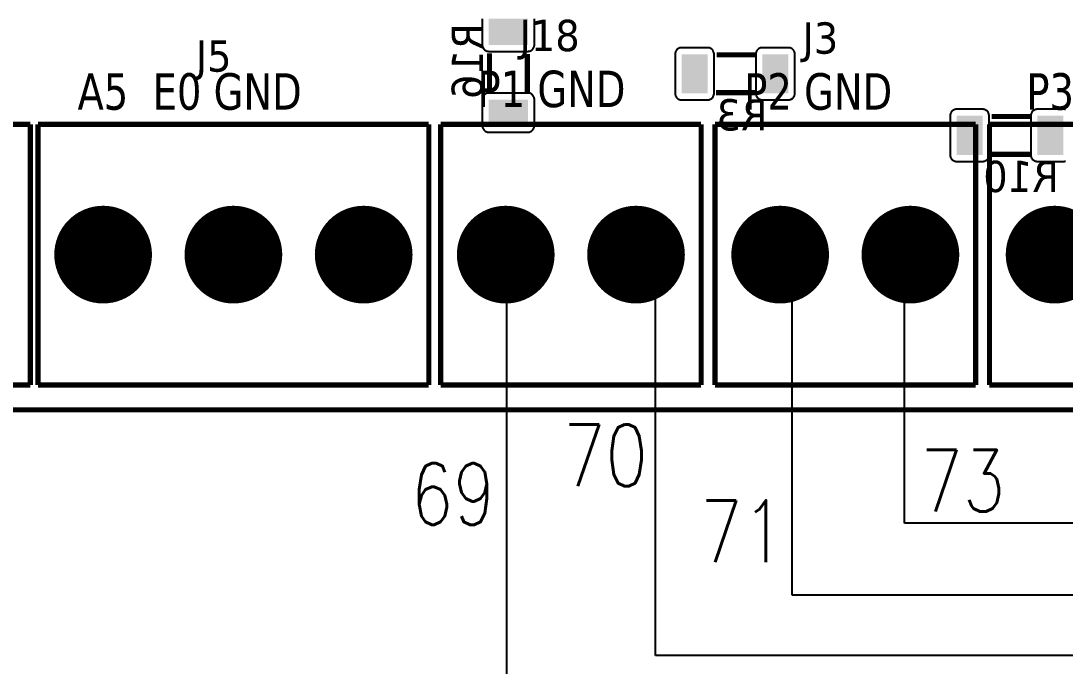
# Model space of a CAD drawing. Header units: millimetres. Extents: x 123.5 to 144.3, y 105.4 to 121.6.
# Drawn here: x 129.659 to 132.833, y 108.792 to 110.753 of the extents above; entities that cross this region are included whole.
import ezdxf
from ezdxf.enums import TextEntityAlignment as Align

# ---------------------------------------------------------------- set-up
doc = ezdxf.new("R2010")
doc.units = ezdxf.units.MM
doc.layers.add('DESC', color=250, linetype='Continuous')
doc.layers.add('WIRES', color=7, linetype='Continuous')
doc.layers.add('WIRENO', color=7, linetype='Continuous', true_color=0x000000)
doc.styles.get("Standard").update_dxf_attribs({"font": 'tahoma.ttf'})
doc.styles.add('WD', font='romans.shx')

# ---------------------------------------------------------------- blocks, each defined once
blk = doc.blocks.new('RPAD')
blk.add_trace([(-0.5, -0.5), (-0.5, 0.5), (0.5, -0.5), (0.5, 0.5)])
blk = doc.blocks.new('EPAD')
at = {"const_width": 0.5}
blk.add_lwpolyline([(-0.25, 0, 1), (0.25, 0, 1)], format="xyb", close=True, dxfattribs=at)
blk = doc.blocks.new('CCRPBoard')
at = {"const_width": 0.008}
for points in [[(128.0158, 111.7979), (133.3334, 111.7979), (133.3334, 115.2063), (128.0158, 115.2063), (128.0158, 111.7979)], [(128.0158, 111.7979), (133.3334, 111.7979), (133.3334, 115.2063), (128.0158, 115.2063), (128.0158, 111.7979)], [(128.0158, 111.7979), (133.3334, 111.7979), (133.3334, 115.2063), (128.0158, 115.2063), (128.0158, 111.7979)], [(131.286, 112.3451), (131.286, 112.2851)], [(131.286, 112.3451), (131.286, 112.2851)], [(131.286, 112.3451), (131.286, 112.2851)], [(131.344, 112.3441), (131.344, 112.2851)], [(131.344, 112.3441), (131.344, 112.2851)], [(131.344, 112.3441), (131.344, 112.2851)], [(131.6349, 112.3427), (131.6939, 112.3427)], [(131.6349, 112.3427), (131.6939, 112.3427)], [(131.6349, 112.3427), (131.6939, 112.3427)], [(131.6339, 112.2847), (131.6939, 112.2847)], [(131.6339, 112.2847), (131.6939, 112.2847)], [(131.6339, 112.2847), (131.6939, 112.2847)], [(132.0571, 112.2482), (132.1161, 112.2482)], [(132.0571, 112.2482), (132.1161, 112.2482)], [(132.0571, 112.2482), (132.1161, 112.2482)], [(130.5811, 112.2361), (129.5811, 112.2361)], [(130.5811, 112.2361), (129.5811, 112.2361)], [(130.5811, 112.2361), (129.5811, 112.2361)], [(130.5811, 112.2361), (130.5811, 111.8361)], [(130.5811, 112.2361), (130.5811, 111.8361)], [(130.5811, 112.2361), (130.5811, 111.8361)], [(130.5929, 112.2361), (130.5929, 111.8361)], [(131.1929, 112.2361), (130.5929, 112.2361)], [(130.5929, 112.2361), (130.5929, 111.8361)], [(131.1929, 112.2361), (130.5929, 112.2361)], [(130.5929, 112.2361), (130.5929, 111.8361)], [(131.1929, 112.2361), (130.5929, 112.2361)], [(131.1929, 112.2361), (131.1929, 111.8361)], [(131.1929, 112.2361), (131.1929, 111.8361)], [(131.1929, 112.2361), (131.1929, 111.8361)], [(131.211, 112.2361), (131.211, 111.8361)], [(131.211, 112.2361), (131.611, 112.2361)], [(131.211, 112.2361), (131.211, 111.8361)], [(131.211, 112.2361), (131.611, 112.2361)], [(131.211, 112.2361), (131.211, 111.8361)], [(131.211, 112.2361), (131.611, 112.2361)], [(131.611, 112.2361), (131.611, 111.8361)], [(131.611, 112.2361), (131.611, 111.8361)], [(131.611, 112.2361), (131.611, 111.8361)], [(131.6323, 112.2361), (131.6323, 111.8361)], [(131.6323, 112.2361), (132.0323, 112.2361)], [(131.6323, 112.2361), (131.6323, 111.8361)], [(131.6323, 112.2361), (132.0323, 112.2361)], [(131.6323, 112.2361), (131.6323, 111.8361)], [(131.6323, 112.2361), (132.0323, 112.2361)], [(132.0323, 112.2361), (132.0323, 111.8361)], [(132.0323, 112.2361), (132.0323, 111.8361)], [(132.0323, 112.2361), (132.0323, 111.8361)], [(132.0536, 112.2361), (132.0536, 111.8361)], [(132.0536, 112.2361), (132.4536, 112.2361)], [(132.0536, 112.2361), (132.0536, 111.8361)], [(132.0536, 112.2361), (132.4536, 112.2361)], [(132.0536, 112.2361), (132.0536, 111.8361)], [(132.0536, 112.2361), (132.4536, 112.2361)], [(132.0561, 112.1902), (132.1161, 112.1902)], [(132.0561, 112.1902), (132.1161, 112.1902)], [(132.0561, 112.1902), (132.1161, 112.1902)], [(129.5811, 111.8361), (130.5811, 111.8361)], [(129.5811, 111.8361), (130.5811, 111.8361)], [(129.5811, 111.8361), (130.5811, 111.8361)], [(130.5929, 111.8361), (131.1929, 111.8361)], [(130.5929, 111.8361), (131.1929, 111.8361)], [(130.5929, 111.8361), (131.1929, 111.8361)], [(131.211, 111.8361), (131.611, 111.8361)], [(131.211, 111.8361), (131.611, 111.8361)], [(131.211, 111.8361), (131.611, 111.8361)], [(131.6323, 111.8361), (132.0323, 111.8361)], [(131.6323, 111.8361), (132.0323, 111.8361)], [(131.6323, 111.8361), (132.0323, 111.8361)], [(132.0536, 111.8361), (132.4536, 111.8361)], [(132.0536, 111.8361), (132.4536, 111.8361)], [(132.0536, 111.8361), (132.4536, 111.8361)]]:
    blk.add_lwpolyline(points, dxfattribs=at)
for points in [[(131.275, 112.3981), (131.275, 112.3581), (131.275, 112.3571), (131.2752, 112.3561), (131.2754, 112.3551), (131.2757, 112.3542), (131.2762, 112.3533), (131.2767, 112.3525), (131.2772, 112.3517), (131.2779, 112.351), (131.2786, 112.3504), (131.2793, 112.3498), (131.2802, 112.3493), (131.281, 112.3489), (131.282, 112.3486), (131.2829, 112.3483), (131.2839, 112.3482), (131.285, 112.3481), (131.345, 112.3481), (131.346, 112.3482), (131.347, 112.3483), (131.348, 112.3486), (131.3489, 112.3489), (131.3498, 112.3493), (131.3506, 112.3498), (131.3514, 112.3504), (131.3521, 112.351), (131.3527, 112.3517), (131.3533, 112.3525), (131.3538, 112.3533), (131.3542, 112.3542), (131.3545, 112.3551), (131.3548, 112.3561), (131.3549, 112.3571), (131.355, 112.3581), (131.355, 112.3981)], [(132.1702, 112.2588), (132.1692, 112.259), (132.1682, 112.2592), (132.1671, 112.2592), (132.1271, 112.2592), (132.1261, 112.2592), (132.1251, 112.259), (132.1241, 112.2588), (132.1232, 112.2584), (132.1223, 112.258), (132.1215, 112.2575), (132.1207, 112.257), (132.12, 112.2563), (132.1194, 112.2556), (132.1188, 112.2548), (132.1183, 112.254), (132.1179, 112.2531), (132.1176, 112.2522), (132.1173, 112.2512), (132.1172, 112.2502), (132.1171, 112.2492), (132.1171, 112.1892), (132.1172, 112.1882), (132.1173, 112.1872), (132.1176, 112.1862), (132.1179, 112.1853), (132.1183, 112.1844), (132.1188, 112.1836), (132.1194, 112.1828), (132.12, 112.1821), (132.1207, 112.1815), (132.1215, 112.1809), (132.1223, 112.1804), (132.1232, 112.18), (132.1241, 112.1796), (132.1251, 112.1794), (132.1261, 112.1793), (132.1271, 112.1792), (132.1271, 112.1792), (132.1671, 112.1792), (132.1682, 112.1793), (132.1692, 112.1794), (132.1702, 112.1796)]]:
    blk.add_lwpolyline(points)
for points in [[(131.5809, 112.2737), (131.6209, 112.2737), (131.622, 112.2737), (131.623, 112.2739), (131.6239, 112.2741), (131.6249, 112.2745), (131.6257, 112.2749), (131.6266, 112.2754), (131.6273, 112.2759), (131.628, 112.2766), (131.6287, 112.2773), (131.6292, 112.2781), (131.6297, 112.2789), (131.6301, 112.2798), (131.6305, 112.2807), (131.6307, 112.2816), (131.6309, 112.2827), (131.6309, 112.2837), (131.6309, 112.3437), (131.6309, 112.3447), (131.6307, 112.3457), (131.6305, 112.3467), (131.6301, 112.3476), (131.6297, 112.3485), (131.6292, 112.3493), (131.6287, 112.3501), (131.628, 112.3508), (131.6273, 112.3514), (131.6266, 112.352), (131.6257, 112.3525), (131.6249, 112.3529), (131.6239, 112.3533), (131.623, 112.3535), (131.622, 112.3536), (131.6209, 112.3537), (131.5809, 112.3537), (131.5799, 112.3536), (131.5789, 112.3535), (131.5779, 112.3533), (131.577, 112.3529), (131.5761, 112.3525), (131.5753, 112.352), (131.5745, 112.3514), (131.5738, 112.3508), (131.5732, 112.3501), (131.5726, 112.3493), (131.5721, 112.3485), (131.5717, 112.3476), (131.5714, 112.3467), (131.5711, 112.3457), (131.571, 112.3447), (131.5709, 112.3437), (131.5709, 112.2837), (131.571, 112.2827), (131.5711, 112.2816), (131.5714, 112.2807), (131.5717, 112.2798), (131.5721, 112.2789), (131.5726, 112.2781), (131.5732, 112.2773), (131.5738, 112.2766), (131.5745, 112.2759), (131.5753, 112.2754), (131.5761, 112.2749), (131.577, 112.2745), (131.5779, 112.2741), (131.5789, 112.2739), (131.5799, 112.2737), (131.5809, 112.2737)], [(131.7049, 112.2737), (131.7449, 112.2737), (131.746, 112.2737), (131.747, 112.2739), (131.7479, 112.2741), (131.7489, 112.2745), (131.7497, 112.2749), (131.7506, 112.2754), (131.7513, 112.2759), (131.752, 112.2766), (131.7527, 112.2773), (131.7532, 112.2781), (131.7537, 112.2789), (131.7541, 112.2798), (131.7545, 112.2807), (131.7547, 112.2816), (131.7549, 112.2827), (131.7549, 112.2837), (131.7549, 112.3437), (131.7549, 112.3447), (131.7547, 112.3457), (131.7545, 112.3467), (131.7541, 112.3476), (131.7537, 112.3485), (131.7532, 112.3493), (131.7527, 112.3501), (131.752, 112.3508), (131.7513, 112.3514), (131.7506, 112.352), (131.7497, 112.3525), (131.7489, 112.3529), (131.7479, 112.3533), (131.747, 112.3535), (131.746, 112.3536), (131.7449, 112.3537), (131.7049, 112.3537), (131.7039, 112.3536), (131.7029, 112.3535), (131.7019, 112.3533), (131.701, 112.3529), (131.7001, 112.3525), (131.6993, 112.352), (131.6985, 112.3514), (131.6978, 112.3508), (131.6972, 112.3501), (131.6966, 112.3493), (131.6961, 112.3485), (131.6957, 112.3476), (131.6954, 112.3467), (131.6951, 112.3457), (131.695, 112.3447), (131.6949, 112.3437), (131.6949, 112.2837), (131.695, 112.2827), (131.6951, 112.2816), (131.6954, 112.2807), (131.6957, 112.2798), (131.6961, 112.2789), (131.6966, 112.2781), (131.6972, 112.2773), (131.6978, 112.2766), (131.6985, 112.2759), (131.6993, 112.2754), (131.7001, 112.2749), (131.701, 112.2745), (131.7019, 112.2741), (131.7029, 112.2739), (131.7039, 112.2737), (131.7049, 112.2737)], [(131.275, 112.2741), (131.275, 112.2341), (131.275, 112.2331), (131.2752, 112.2321), (131.2754, 112.2311), (131.2757, 112.2302), (131.2762, 112.2293), (131.2767, 112.2285), (131.2772, 112.2277), (131.2779, 112.227), (131.2786, 112.2264), (131.2793, 112.2258), (131.2802, 112.2253), (131.281, 112.2249), (131.282, 112.2246), (131.2829, 112.2243), (131.2839, 112.2242), (131.285, 112.2241), (131.345, 112.2241), (131.346, 112.2242), (131.347, 112.2243), (131.348, 112.2246), (131.3489, 112.2249), (131.3498, 112.2253), (131.3506, 112.2258), (131.3514, 112.2264), (131.3521, 112.227), (131.3527, 112.2277), (131.3533, 112.2285), (131.3538, 112.2293), (131.3542, 112.2302), (131.3545, 112.2311), (131.3548, 112.2321), (131.3549, 112.2331), (131.355, 112.2341), (131.355, 112.2741), (131.3549, 112.2752), (131.3548, 112.2762), (131.3545, 112.2772), (131.3542, 112.2781), (131.3538, 112.279), (131.3533, 112.2798), (131.3527, 112.2805), (131.3521, 112.2812), (131.3514, 112.2819), (131.3506, 112.2825), (131.3498, 112.283), (131.3489, 112.2834), (131.348, 112.2837), (131.347, 112.2839), (131.346, 112.2841), (131.345, 112.2841), (131.285, 112.2841), (131.2839, 112.2841), (131.2829, 112.2839), (131.282, 112.2837), (131.281, 112.2834), (131.2802, 112.283), (131.2793, 112.2825), (131.2786, 112.2819), (131.2779, 112.2812), (131.2772, 112.2805), (131.2767, 112.2798), (131.2762, 112.279), (131.2757, 112.2781), (131.2754, 112.2772), (131.2752, 112.2762), (131.275, 112.2752), (131.275, 112.2741)], [(132.0031, 112.1792), (132.0431, 112.1792), (132.0442, 112.1793), (132.0452, 112.1794), (132.0462, 112.1796), (132.0471, 112.18), (132.048, 112.1804), (132.0488, 112.1809), (132.0495, 112.1815), (132.0502, 112.1821), (132.0509, 112.1828), (132.0515, 112.1836), (132.052, 112.1844), (132.0524, 112.1853), (132.0527, 112.1862), (132.0529, 112.1872), (132.0531, 112.1882), (132.0531, 112.1892), (132.0531, 112.2492), (132.0531, 112.2502), (132.0529, 112.2512), (132.0527, 112.2522), (132.0524, 112.2531), (132.052, 112.254), (132.0515, 112.2548), (132.0509, 112.2556), (132.0502, 112.2563), (132.0495, 112.257), (132.0488, 112.2575), (132.048, 112.258), (132.0471, 112.2584), (132.0462, 112.2588), (132.0452, 112.259), (132.0442, 112.2592), (132.0431, 112.2592), (132.0031, 112.2592), (132.0021, 112.2592), (132.0011, 112.259), (132.0001, 112.2588), (131.9992, 112.2584), (131.9983, 112.258), (131.9975, 112.2575), (131.9967, 112.257), (131.996, 112.2563), (131.9954, 112.2556), (131.9948, 112.2548), (131.9943, 112.254), (131.9939, 112.2531), (131.9936, 112.2522), (131.9933, 112.2512), (131.9932, 112.2502), (131.9931, 112.2492), (131.9931, 112.1892), (131.9932, 112.1882), (131.9933, 112.1872), (131.9936, 112.1862), (131.9939, 112.1853), (131.9943, 112.1844), (131.9948, 112.1836), (131.9954, 112.1828), (131.996, 112.1821), (131.9967, 112.1815), (131.9975, 112.1809), (131.9983, 112.1804), (131.9992, 112.18), (132.0001, 112.1796), (132.0011, 112.1794), (132.0021, 112.1793), (132.0031, 112.1792)]]:
    blk.add_lwpolyline(points, close=True)
at = {"xscale": 0.04, "yscale": 0.06}
for p, rotation in [((131.315, 112.3781), 90), ((131.6009, 112.3137), 180), ((131.7249, 112.3137), 180), ((131.315, 112.2541), 90), ((132.0231, 112.2192), 180), ((132.1471, 112.2192), 180)]:
    blk.add_blockref('RPAD', p, dxfattribs=dict(at, rotation=rotation))
at = {"xscale": 0.15, "yscale": 0.15}
for p in [(130.6929, 112.0361), (130.8929, 112.0361), (131.0929, 112.0361), (131.311, 112.0361), (131.511, 112.0361), (131.7323, 112.0361), (131.9323, 112.0361), (132.1536, 112.0361)]:
    blk.add_blockref('EPAD', p, dxfattribs=at)
for s, height, width, p in [('J18', 0.048, 1.041667, (131.3321, 112.3485)), ('J18', 0.048, 1.041667, (131.3321, 112.3485)), ('J18', 0.048, 1.041667, (131.3321, 112.3485)), ('J3', 0.048, 1.041667, (131.7665, 112.3446)), ('J3', 0.048, 1.041667, (131.7665, 112.3446)), ('J3', 0.048, 1.041667, (131.7665, 112.3446)), ('J5', 0.048, 1.041667, (130.8351, 112.317)), ('J5', 0.048, 1.041667, (130.8351, 112.317)), ('J5', 0.048, 1.041667, (130.8351, 112.317)), ('P1 GND', 0.056, 0.892857, (131.2677, 112.2625)), ('P1 GND', 0.056, 0.892857, (131.2677, 112.2625)), ('P1 GND', 0.056, 0.892857, (131.2677, 112.2625)), ('A5  E0 GND', 0.056, 0.892857, (130.6536, 112.2586)), ('A5  E0 GND', 0.056, 0.892857, (130.6536, 112.2586)), ('A5  E0 GND', 0.056, 0.892857, (130.6536, 112.2586)), ('P2 GND', 0.056, 0.892857, (131.6772, 112.2586)), ('P2 GND', 0.056, 0.892857, (131.6772, 112.2586)), ('P2 GND', 0.056, 0.892857, (131.6772, 112.2586)), ('P3 GND', 0.056, 0.892857, (132.1103, 112.2586)), ('P3 GND', 0.056, 0.892857, (132.1103, 112.2586)), ('P3 GND', 0.056, 0.892857, (132.1103, 112.2586))]:
    blk.add_text(s, height=height, dxfattribs=dict(width=width)).set_placement(p)
at = {"text_generation_flag": 2, "width": 1.041667}
blk.add_text('R16', height=0.048, rotation=90, dxfattribs=at).set_placement((131.276, 112.3911))
blk.add_text('R16', height=0.048, rotation=90, dxfattribs=at).set_placement((131.276, 112.3911))
blk.add_text('R16', height=0.048, rotation=90, dxfattribs=at).set_placement((131.276, 112.3911))
for s, p in [('R3', (131.7129, 112.2267)), ('R3', (131.7129, 112.2267)), ('R3', (131.7129, 112.2267)), ('R10', (132.1601, 112.1322)), ('R10', (132.1601, 112.1322)), ('R10', (132.1601, 112.1322))]:
    blk.add_text(s, height=0.048, dxfattribs=at).set_placement(p)
blk = doc.blocks.new('WD_WNV')
at = {"style": 'WD', "flags": 1}
for tag, p in [('W01USER', (-0.0625, 0.0938)), ('W02USER', (-0.0625, 0.0859)), ('W03USER', (-0.0625, 0.0781)), ('W04USER', (-0.0625, 0.0703)), ('W05USER', (-0.0625, 0.0625)), ('W06USER', (-0.0625, 0.0547)), ('W07USER', (-0.0625, 0.0469)), ('W08USER', (-0.0625, 0.0391)), ('W09USER', (-0.0625, 0.0312)), ('W10USER', (-0.0625, 0.0234))]:
    blk.add_attdef(tag, text='', height=0.005, dxfattribs=at).set_placement(p, align=Align.CENTER)
at = {"linetype": 'Continuous', "style": 'WD', "width": 0.8}
blk.add_attdef('WIRENO', text='', height=0.125, dxfattribs=at).set_placement((-0.05, 0), align=Align.MIDDLE_RIGHT)
blk = doc.blocks.new('WD_WNH')
at = {"linetype": 'Continuous', "style": 'WD', "width": 0.8}
blk.add_attdef('WIRENO', text='', height=0.125, dxfattribs=at).set_placement((0, 0.0625), align=Align.CENTER)
at = {"style": 'WD', "flags": 1}
for tag, p in [('W01USER', (0, 0.0781)), ('W02USER', (0, 0.0703)), ('W03USER', (0, 0.0625)), ('W04USER', (0, 0.0547)), ('W05USER', (0, 0.0469)), ('W06USER', (0, 0.0391)), ('W07USER', (0, 0.0312)), ('W08USER', (0, 0.0234)), ('W09USER', (0, 0.0156)), ('W10USER', (0, 0.0078))]:
    blk.add_attdef(tag, text='', height=0.005, dxfattribs=at).set_placement(p, align=Align.CENTER)

msp = doc.modelspace()

# ---------------------------------------------------------------- linework, layer by layer
at = {"layer": 'WIRES'}
for p, q in [((131.1363, 108.6289), (131.1363, 110.0192)), ((131.1363, 110.0192), (131.1729, 110.0192)), ((131.588, 108.824), (131.588, 110.007)), ((132.0031, 109.9949), (131.9543, 109.9949)), ((132.0031, 109.0069), (132.0031, 109.9949)), ((132.345, 109.2265), (132.345, 109.9949)), ((134.8635, 109.2265), (132.345, 109.2265)), ((134.4449, 109.0069), (132.0031, 109.0069)), ((133.9852, 108.824), (131.588, 108.824))]:
    msp.add_line(p, q, dxfattribs=at)

# ---------------------------------------------------------------- block references
at = {"layer": 'DESC', "xscale": 1.98, "yscale": 1.98, "zscale": 1.98}
msp.add_blockref('CCRPBoard', (-128.8632, -111.7893), dxfattribs=at)
at = {"layer": 'WIRENO'}
ref = msp.add_blockref('WD_WNV', (131.6393, 109.432), dxfattribs=dict(at, xscale=1.5, yscale=1.5, zscale=1.5))
ref.add_attrib('WIRENO', '70', dxfattribs={"linetype": 'Continuous', "height": 0.1875, "style": 'WD', "width": 0.8}).set_placement((131.5643, 109.432), align=Align.MIDDLE_RIGHT)
ref = msp.add_blockref('WD_WNV', (132.7259, 109.355), dxfattribs=dict(at, xscale=1.5, yscale=1.5, zscale=1.5))
ref.add_attrib('WIRENO', '73', dxfattribs={"linetype": 'Continuous', "height": 0.1875, "style": 'WD', "width": 0.8}).set_placement((132.6509, 109.355), align=Align.MIDDLE_RIGHT)
ref = msp.add_blockref('WD_WNH', (130.9727, 109.1271), dxfattribs=dict(at, xscale=1.5, yscale=1.5, zscale=1.5))
ref.add_attrib('WIRENO', '69', dxfattribs={"linetype": 'Continuous', "height": 0.1875, "style": 'WD', "width": 0.8}).set_placement((130.9727, 109.2208), align=Align.CENTER)
ref = msp.add_blockref('WD_WNH', (131.8526, 109.0139), dxfattribs=dict(at, xscale=1.5, yscale=1.5, zscale=1.5))
ref.add_attrib('WIRENO', '71', dxfattribs={"linetype": 'Continuous', "height": 0.1875, "style": 'WD', "width": 0.8}).set_placement((131.8526, 109.1076), align=Align.CENTER)

doc.saveas('drawing.dxf')
